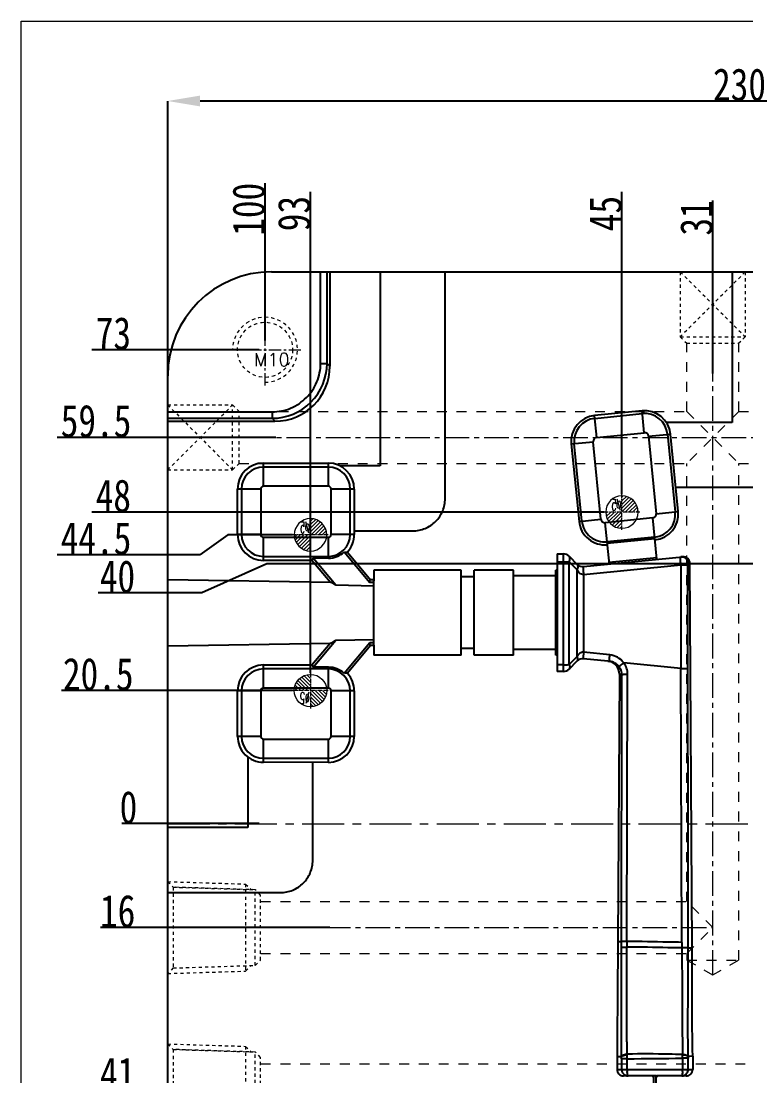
# Model space of a CAD drawing. Header units: millimetres. Extents: x 583 to 1942, y -5112 to 253.
# Drawn here: x 1013.5 to 1125.2, y -1788.3 to -1625.8 of the extents above; entities that cross this region are included whole.
import ezdxf

# ---------------------------------------------------------------- set-up
doc = ezdxf.new("R2010")
doc.units = ezdxf.units.MM
doc.header["$LTSCALE"] = 16.335
doc.header["$PDMODE"] = 3
doc.header["$PDSIZE"] = 0.3125
doc.linetypes.add('CENTER', pattern=[0.6, 0.375, -0.075, 0.075, -0.075])
doc.linetypes.add('HIDDEN', pattern=[0.2, 0.1, -0.1])
doc.layers.get('0').update_dxf_attribs({"linetype": 'CONTINUOUS'})
doc.layers.get('Defpoints').update_dxf_attribs({"linetype": 'CONTINUOUS'})
for name, color, linetype, lineweight in [('center', 1, 'CENTER', 9), ('cool', 153, 'HIDDEN', 9), ('epin', 13, 'CONTINUOUS', 9), ('screw', 33, 'CONTINUOUS', 13)]:
    doc.layers.add(name, color=color, linetype=linetype, lineweight=lineweight)
doc.layers.add('DEFAULT_2', color=8, linetype='HIDDEN')
doc.styles.get("Standard").update_dxf_attribs({"font": 'txt', "width": 0.8})
doc.styles.add('TXT', font='txt.shx', dxfattribs={"bigfont": 'gbcbig.shx'})
doc.styles.add('TXT05', font='txt.shx', dxfattribs={"width": 0.5, "bigfont": 'gbcbig.shx'})
doc.dimstyles.new('副本 11', dxfattribs={"dimtxt": 2.5, "dimasz": 2.5, "dimexe": 1.25, "dimexo": 0.625, "dimtad": 1, "dimdsep": 46, "dimtxsty": 'Standard', "dimcen": 2.5, "dimadec": 0, "dimazin": 0, "dimtfac": 1, "dimtmove": 0, "dimatfit": 3, "dimfxl": 0, "dimarcsym": 0})

# ---------------------------------------------------------------- blocks, each defined once
blk = doc.blocks.new('screw_m10_g')
at = {"layer": 'screw', "color": 1, "linetype": 'CENTER', "ltscale": 0.310989}
for p, q in [((0, -5.5), (0, 5.5)), ((-5.5, 0), (5.5, 0))]:
    blk.add_line(p, q, dxfattribs=at)
at = {"layer": 'screw', "linetype": 'HIDDEN', "ltscale": 0.310989}
blk.add_circle((0, 0), 4.25, dxfattribs=at)
at = {"layer": 'screw', "color": 92, "linetype": 'HIDDEN', "ltscale": 0.310989}
blk.add_arc((0, 0), 5, 270, 180, dxfattribs=at)
at = {"layer": 'screw', "color": 6, "style": 'TXT'}
blk.add_text('M10', height=2, dxfattribs=at).set_placement((-1.7, -2.5))
blk = doc.blocks.new('epin_ejp_5')
at = {"layer": 'epin'}
h = blk.add_hatch(dxfattribs=at)
h.set_pattern_fill('_ANSI31', color=123, scale=0.125, angle=90, style=0)
h.set_pattern_definition([(135, (-1062.761, -302.86763), (-0.280633, -0.280633), [])])
h.paths.add_polyline_path([(0, 2.5, 0.414214), (-2.5, 0), (0, 0)])
h.paths.add_polyline_path([(2.5, 0), (0, 0), (0, -2.5, 0.414214)])
at = {"layer": 'epin', "color": 1, "linetype": 'CENTER', "ltscale": 0.1}
for p, q in [((0, -2.75), (0, 2.75)), ((-2.75, 0), (2.75, 0))]:
    blk.add_line(p, q, dxfattribs=at)
at = {"layer": 'epin'}
blk.add_circle((0, 0), 2.5, dxfattribs=at)
at = {"layer": 'epin', "color": 6, "style": 'TXT05', "width": 0.5}
blk.add_text('%%c5', height=1.75, dxfattribs=at).set_placement((0.1, 0.25))
blk = doc.blocks.new('cool_jt_f12')
at = {"layer": 'cool', "ltscale": 0.3}
for p, q in [((0, 7.0785), (0.856, 6.2225)), ((0, 7.0785), (12, 6.7035)), ((12, 6.7035), (12.856, 5.8475)), ((12, 6.7035), (12, -6.7035)), ((0.856, 6.2225), (0.856, -6.2225)), ((13.5, 5.827375), (0.856, 6.2225)), ((0.856, 6.2225), (13.5, 5.827375)), ((14.327375, 5), (13.5, 5.827375)), ((13.5, -5.827375), (13.5, 5.827375)), ((14.327375, -5), (14.327375, 5)), ((0.856, -6.2225), (0, -7.0785)), ((0.856, -6.2225), (13.5, -5.827375)), ((12, -6.7035), (12.856, -5.8475)), ((13.5, -5.827375), (14.327375, -5)), ((0, -7.0785), (12, -6.7035))]:
    blk.add_line(p, q, dxfattribs=at)
blk = doc.blocks.new('8')
at = {"layer": 'cool', "ltscale": 0.932966}
blk.add_line((867.02, 868.75), (1068.36, 868.75), dxfattribs=at)
at = {"layer": 'cool', "color": 0, "ltscale": 0.932966}
blk.add_blockref('cool_jt_f12', (852.69, 864.75), dxfattribs=at)
blk = doc.blocks.new('cool_jt_g12')
at = {"layer": 'cool', "ltscale": 0.3}
for p, q in [((0, 5), (10, 5)), ((0, -5), (10, 5)), ((0, 5), (10, -5)), ((10, -5), (10, 5)), ((10, 5), (11, 4)), ((11, -4), (11, 4)), ((10, -5), (11, -4)), ((0, -5), (10, -5))]:
    blk.add_line(p, q, dxfattribs=at)
blk = doc.blocks.new('9')
at = {"layer": 'cool', "color": 1, "linetype": 'CENTER', "ltscale": 0.621977}
for p, q in [((1286.69, 882.45), (1286.69, 990.75)), ((1202.69, 965.25), (1432.69, 965.25)), ((1202.69, 889.75), (1286.69, 889.75))]:
    blk.add_line(p, q, dxfattribs=at)
at = {"layer": 'cool', "ltscale": 0.932966}
for p, q in [((1282.69, 969.25), (1282.69, 979.75)), ((1290.69, 969.25), (1290.69, 979.75)), ((1213.69, 969.25), (1282.69, 969.25)), ((1282.69, 969.25), (1290.69, 961.25)), ((1290.69, 969.25), (1282.69, 961.25)), ((1290.69, 969.25), (1344.69, 969.25)), ((1213.69, 961.25), (1282.69, 961.25)), ((1282.69, 893.75), (1282.69, 961.25)), ((1290.69, 961.25), (1344.69, 961.25)), ((1290.69, 884.75), (1290.69, 961.25)), ((1217.02, 893.75), (1282.69, 893.75)), ((1286.69, 889.75), (1282.69, 893.75)), ((1282.69, 885.75), (1286.69, 889.75)), ((1217.02, 885.75), (1282.69, 885.75)), ((1282.69, 885.75), (1282.69, 884.75)), ((1282.69, 884.75), (1290.69, 884.75)), ((1282.69, 884.75), (1286.69, 882.45)), ((1286.69, 882.45), (1290.69, 884.75))]:
    blk.add_line(p, q, dxfattribs=at)
at = {"layer": 'cool', "color": 0, "ltscale": 0.932966, "rotation": 270}
blk.add_blockref('cool_jt_g12', (1286.69, 990.75), dxfattribs=at)
at = {"layer": 'cool', "color": 0, "ltscale": 0.932966}
for name, p in [('cool_jt_g12', (1202.69, 965.25)), ('cool_jt_f12', (1202.69, 889.75))]:
    blk.add_blockref(name, p, dxfattribs=at)
blk = doc.blocks.new('*D127')
at = {"layer": 'Defpoints', "color": 0}
for p in [(1036.12, -1638.12), (1036.12, -1680.44), (1266.12, -1680.44)]:
    blk.add_point(p, dxfattribs=at)
at = {"layer": 'epin', "color": 4, "lineweight": -2}
for p, q in [((1036.12, -1680.44), (1036.12, -1638.12)), ((1261.12, -1638.12), (1041.12, -1638.12)), ((1266.12, -1680.44), (1266.12, -1638.12))]:
    blk.add_line(p, q, dxfattribs=at)
at = {"layer": 'epin', "color": 4}
for points in [[(1041.12, -1637.28), (1041.12, -1638.95), (1036.12, -1638.12)], [(1261.12, -1637.28), (1261.12, -1638.95), (1266.12, -1638.12)]]:
    blk.add_solid(points, dxfattribs=at)
at = {"layer": 'epin', "color": 6, "insert": (1124.24, -1635.62), "char_height": 5, "attachment_point": 5}
blk.add_mtext('230', dxfattribs=at)
blk = doc.blocks.new('*D147')
at = {"layer": 'Defpoints', "color": 0}
for p in [(1031.07, -1749.44), (1050.21, -1749.44), (1151.12, -1749.44)]:
    blk.add_point(p, dxfattribs=at)
at = {"layer": 'epin', "color": 4, "lineweight": -2}
blk.add_line((1050.21, -1749.44), (1029.07, -1749.44), dxfattribs=at)
at = {"layer": 'epin', "color": 6, "insert": (1030.07, -1746.94), "char_height": 5, "attachment_point": 5}
blk.add_mtext('0', dxfattribs=at)
blk = doc.blocks.new('*D148')
at = {"layer": 'Defpoints', "color": 0}
for p in [(1031.07, -1728.94), (1055.37, -1728.94), (1151.12, -1749.44)]:
    blk.add_point(p, dxfattribs=at)
at = {"layer": 'epin', "color": 4, "lineweight": -2}
blk.add_line((1055.37, -1728.94), (1019.74, -1728.94), dxfattribs=at)
at = {"layer": 'epin', "color": 6, "insert": (1025.41, -1726.44), "char_height": 5, "attachment_point": 5}
blk.add_mtext('20.5', dxfattribs=at)
blk = doc.blocks.new('*D149')
at = {"layer": 'Defpoints', "color": 0}
for p in [(1031.07, -1701.44), (1103.37, -1701.44), (1151.12, -1749.44)]:
    blk.add_point(p, dxfattribs=at)
at = {"layer": 'epin', "color": 4, "lineweight": -2}
blk.add_line((1103.37, -1701.44), (1024.41, -1701.44), dxfattribs=at)
at = {"layer": 'epin', "color": 6, "insert": (1027.74, -1698.94), "char_height": 5, "attachment_point": 5}
blk.add_mtext('48', dxfattribs=at)
blk = doc.blocks.new('*D150')
at = {"layer": 'Defpoints', "color": 0}
for p in [(1055.37, -1704.94), (1031.07, -1708.02), (1151.12, -1749.44)]:
    blk.add_point(p, dxfattribs=at)
at = {"layer": 'epin', "color": 4, "lineweight": -2}
for p, q in [((1045.37, -1704.94), (1041.07, -1708.02)), ((1055.37, -1704.94), (1045.37, -1704.94)), ((1041.07, -1708.02), (1019.07, -1708.02))]:
    blk.add_line(p, q, dxfattribs=at)
at = {"layer": 'epin', "color": 6, "insert": (1025.07, -1705.52), "char_height": 5, "attachment_point": 5}
blk.add_mtext('44.5', dxfattribs=at)
blk = doc.blocks.new('*D151')
at = {"layer": 'Defpoints', "color": 0}
for p in [(1031.07, -1689.94), (1052.76, -1689.94), (1151.12, -1749.44)]:
    blk.add_point(p, dxfattribs=at)
at = {"layer": 'epin', "color": 4, "lineweight": -2}
blk.add_line((1052.76, -1689.94), (1019.07, -1689.94), dxfattribs=at)
at = {"layer": 'epin', "color": 6, "insert": (1025.07, -1687.44), "char_height": 5, "attachment_point": 5}
blk.add_mtext('59.5', dxfattribs=at)
blk = doc.blocks.new('*D152')
at = {"layer": 'Defpoints', "color": 0}
for p in [(1031.07, -1676.44), (1050.21, -1676.44), (1151.12, -1749.44)]:
    blk.add_point(p, dxfattribs=at)
at = {"layer": 'epin', "color": 4, "lineweight": -2}
blk.add_line((1050.21, -1676.44), (1024.41, -1676.44), dxfattribs=at)
at = {"layer": 'epin', "color": 6, "insert": (1027.74, -1673.94), "char_height": 5, "attachment_point": 5}
blk.add_mtext('73', dxfattribs=at)
blk = doc.blocks.new('*D153')
at = {"layer": 'Defpoints', "color": 0}
for p in [(1151.12, -1749.44), (1031.07, -1765.44), (1061.11, -1765.44)]:
    blk.add_point(p, dxfattribs=at)
at = {"layer": 'epin', "color": 4, "lineweight": -2}
blk.add_line((1061.11, -1765.44), (1025.74, -1765.44), dxfattribs=at)
at = {"layer": 'epin', "color": 6, "insert": (1028.41, -1762.94), "char_height": 5, "attachment_point": 5}
blk.add_mtext('16', dxfattribs=at)
blk = doc.blocks.new('*D154')
at = {"layer": 'Defpoints', "color": 0}
for p in [(1151.12, -1749.44), (1031.07, -1790.44), (1060.29, -1790.44)]:
    blk.add_point(p, dxfattribs=at)
at = {"layer": 'epin', "color": 4, "lineweight": -2}
blk.add_line((1060.29, -1790.44), (1025.74, -1790.44), dxfattribs=at)
at = {"layer": 'epin', "color": 6, "insert": (1028.41, -1787.94), "char_height": 5, "attachment_point": 5}
blk.add_mtext('41', dxfattribs=at)
blk = doc.blocks.new('*D155')
at = {"layer": 'Defpoints', "color": 0}
for p in [(1151.12, -1749.44), (1031.07, -1801.94), (1108.37, -1801.94)]:
    blk.add_point(p, dxfattribs=at)
at = {"layer": 'epin', "color": 4, "lineweight": -2}
blk.add_line((1108.37, -1801.94), (1019.07, -1801.94), dxfattribs=at)
at = {"layer": 'epin', "color": 6, "insert": (1025.07, -1799.44), "char_height": 5, "attachment_point": 5}
blk.add_mtext('52.5', dxfattribs=at)
blk = doc.blocks.new('*D156')
at = {"layer": 'Defpoints', "color": 0}
for p in [(1151.12, -1749.44), (1031.07, -1822.44), (1050.21, -1822.44)]:
    blk.add_point(p, dxfattribs=at)
at = {"layer": 'epin', "color": 4, "lineweight": -2}
blk.add_line((1050.21, -1822.44), (1024.41, -1822.44), dxfattribs=at)
at = {"layer": 'epin', "color": 6, "insert": (1027.74, -1819.94), "char_height": 5, "attachment_point": 5}
blk.add_mtext('73', dxfattribs=at)
blk = doc.blocks.new('*D157')
at = {"layer": 'Defpoints', "color": 0}
for p in [(1151.12, -1749.44), (1111.12, -1804.69), (1111.12, -1839.02)]:
    blk.add_point(p, dxfattribs=at)
at = {"layer": 'epin', "color": 4, "lineweight": -2}
blk.add_line((1111.12, -1804.69), (1111.12, -1845.02), dxfattribs=at)
at = {"layer": 'epin', "color": 6, "insert": (1108.62, -1842.02), "char_height": 5, "attachment_point": 5, "rotation": 90}
blk.add_mtext('40', dxfattribs=at)
blk = doc.blocks.new('*D158')
at = {"layer": 'Defpoints', "color": 0}
for p in [(1151.12, -1749.44), (1051.12, -1822.44), (1051.12, -1839.02)]:
    blk.add_point(p, dxfattribs=at)
at = {"layer": 'epin', "color": 4, "lineweight": -2}
blk.add_line((1051.12, -1822.44), (1051.12, -1847.02), dxfattribs=at)
at = {"layer": 'epin', "color": 6, "insert": (1048.62, -1843.02), "char_height": 5, "attachment_point": 5, "rotation": 90}
blk.add_mtext('100', dxfattribs=at)
blk = doc.blocks.new('*D159')
at = {"layer": 'Defpoints', "color": 0}
for p in [(1120.12, -1658.8), (1120.12, -1680.09), (1151.12, -1749.44)]:
    blk.add_point(p, dxfattribs=at)
at = {"layer": 'epin', "color": 4, "lineweight": -2}
blk.add_line((1120.12, -1680.09), (1120.12, -1653.46), dxfattribs=at)
at = {"layer": 'epin', "color": 6, "insert": (1117.62, -1656.13), "char_height": 5, "attachment_point": 5, "rotation": 90}
blk.add_mtext('31', dxfattribs=at)
blk = doc.blocks.new('*D160')
at = {"layer": 'Defpoints', "color": 0}
for p in [(1106.12, -1658.8), (1106.12, -1698.69), (1151.12, -1749.44)]:
    blk.add_point(p, dxfattribs=at)
at = {"layer": 'epin', "color": 4, "lineweight": -2}
blk.add_line((1106.12, -1698.69), (1106.12, -1652.13), dxfattribs=at)
at = {"layer": 'epin', "color": 6, "insert": (1103.62, -1655.46), "char_height": 5, "attachment_point": 5, "rotation": 90}
blk.add_mtext('45', dxfattribs=at)
blk = doc.blocks.new('*D161')
at = {"layer": 'Defpoints', "color": 0}
for p in [(1058.12, -1658.8), (1058.12, -1726.19), (1151.12, -1749.44)]:
    blk.add_point(p, dxfattribs=at)
at = {"layer": 'epin', "color": 4, "lineweight": -2}
blk.add_line((1058.12, -1726.19), (1058.12, -1652.13), dxfattribs=at)
at = {"layer": 'epin', "color": 6, "insert": (1055.62, -1655.46), "char_height": 5, "attachment_point": 5, "rotation": 90}
blk.add_mtext('93', dxfattribs=at)
blk = doc.blocks.new('*D162')
at = {"layer": 'Defpoints', "color": 0}
for p in [(1051.12, -1658.8), (1051.12, -1675.03), (1151.12, -1749.44)]:
    blk.add_point(p, dxfattribs=at)
at = {"layer": 'epin', "color": 4, "lineweight": -2}
blk.add_line((1051.12, -1675.03), (1051.12, -1650.8), dxfattribs=at)
at = {"layer": 'epin', "color": 6, "insert": (1048.62, -1654.8), "char_height": 5, "attachment_point": 5, "rotation": 90}
blk.add_mtext('100', dxfattribs=at)
blk = doc.blocks.new('*D174')
at = {"layer": 'Defpoints', "color": 0}
for p in [(1131.37, -1709.44), (1031.38, -1713.9), (1151.12, -1749.44)]:
    blk.add_point(p, dxfattribs=at)
at = {"layer": 'epin', "color": 4, "lineweight": -2}
for p, q in [((1051.38, -1709.44), (1041.38, -1713.9)), ((1131.37, -1709.44), (1051.38, -1709.44)), ((1041.38, -1713.9), (1025.38, -1713.9))]:
    blk.add_line(p, q, dxfattribs=at)
at = {"layer": 'epin', "color": 6, "insert": (1028.38, -1711.4), "char_height": 5, "attachment_point": 5}
blk.add_mtext('40', dxfattribs=at)

msp = doc.modelspace()

# ---------------------------------------------------------------- linework, layer by layer
at = {"color": 7, "linetype": 'Continuous'}
for p, q in [((1052.117, -1664.442), (1250.117, -1664.442)), ((1059.676, -1678.529), (1059.676, -1664.442)), ((1060.672, -1678.529), (1060.672, -1664.442)), ((1061.117, -1664.442), (1061.117, -1678.974)), ((1068.874, -1664.442), (1068.874, -1694.341)), ((1078.874, -1699.341), (1078.874, -1664.442)), ((1123.085, -1664.442), (1123.085, -1687.63)), ((1059.676, -1678.529), (1060.672, -1678.529)), ((1060.672, -1678.529), (1061.117, -1678.974)), ((1036.117, -1818.442), (1036.117, -1680.442)), ((1036.117, -1686.001), (1052.204, -1686.001)), ((1052.204, -1686.001), (1052.204, -1686.997)), ((1109.219, -1685.834), (1101.895, -1686.566)), ((1102.233, -1689.948), (1101.895, -1686.566)), ((1101.939, -1687.008), (1109.263, -1686.276)), ((1109.557, -1689.216), (1109.219, -1685.834)), ((1036.117, -1686.997), (1052.204, -1686.997)), ((1036.117, -1687.442), (1052.649, -1687.442)), ((1052.204, -1686.997), (1052.649, -1687.442)), ((1123.085, -1687.63), (1112.955, -1687.63)), ((1102.233, -1689.948), (1109.557, -1689.216)), ((1110.215, -1689.754), (1113.586, -1689.417)), ((1110.215, -1689.754), (1111.409, -1701.695)), ((1113.154, -1689.46), (1114.349, -1701.401)), ((1114.791, -1701.356), (1113.586, -1689.417)), ((1098.313, -1690.944), (1101.695, -1690.606)), ((1098.313, -1690.944), (1099.507, -1702.885)), ((1099.949, -1702.84), (1098.755, -1690.9)), ((1102.889, -1702.547), (1101.695, -1690.606)), ((1050.877, -1697.465), (1050.877, -1693.89)), ((1050.877, -1693.89), (1060.877, -1693.89)), ((1060.877, -1694.511), (1050.877, -1694.511)), ((1060.877, -1697.465), (1060.877, -1693.89)), ((1068.874, -1694.341), (1062.699, -1694.341)), ((1046.877, -1704.89), (1046.877, -1697.89)), ((1050.452, -1697.89), (1046.877, -1697.89)), ((1047.497, -1697.89), (1047.497, -1704.89)), ((1050.452, -1697.89), (1050.452, -1704.89)), ((1060.877, -1697.465), (1050.877, -1697.465)), ((1061.301, -1704.89), (1061.301, -1697.89)), ((1064.866, -1697.89), (1061.301, -1697.89)), ((1064.256, -1704.89), (1064.256, -1697.89)), ((1064.866, -1697.89), (1064.877, -1704.89)), ((1114.408, -1697.63), (1128.085, -1697.63)), ((1099.507, -1702.885), (1102.889, -1702.547)), ((1110.871, -1702.352), (1103.547, -1703.085)), ((1111.507, -1708.72), (1110.871, -1702.352)), ((1111.409, -1701.695), (1114.791, -1701.356)), ((1064.866, -1704.341), (1073.874, -1704.341)), ((1104.183, -1709.452), (1103.547, -1703.085)), ((1050.452, -1704.89), (1046.877, -1704.89)), ((1050.877, -1708.89), (1050.877, -1705.314)), ((1050.877, -1705.314), (1060.877, -1705.314)), ((1060.877, -1708.537), (1060.877, -1705.314)), ((1064.877, -1704.89), (1061.301, -1704.89)), ((1111.164, -1705.292), (1103.841, -1706.025)), ((1103.861, -1706.232), (1111.185, -1705.5)), ((1063.327, -1707.591), (1067.261, -1712.28)), ((1063.806, -1707.614), (1067.377, -1711.869)), ((1050.877, -1708.269), (1060.877, -1708.269)), ((1058.349, -1708.89), (1050.877, -1708.89)), ((1058.349, -1708.89), (1058.514, -1708.537)), ((1061.171, -1712.252), (1058.349, -1708.89)), ((1062.021, -1712.716), (1058.514, -1708.537)), ((1060.877, -1708.537), (1058.514, -1708.537)), ((1096.117, -1707.897), (1096.117, -1725.987)), ((1096.117, -1707.897), (1097.125, -1707.897)), ((1096.117, -1709.103), (1097.978, -1709.103)), ((1097.125, -1725.987), (1097.125, -1707.897)), ((1097.978, -1708.25), (1099.23, -1709.503)), ((1097.978, -1724.923), (1097.978, -1709.103)), ((1097.978, -1709.103), (1099.23, -1710.356)), ((1100.203, -1709.85), (1115.487, -1708.322)), ((1104.153, -1709.153), (1111.477, -1708.421)), ((1116.316, -1709.347), (1116.592, -1709.316)), ((1116.931, -1768.581), (1116.592, -1709.316)), ((1067.877, -1710.409), (1067.877, -1711.869)), ((1081.344, -1710.409), (1067.877, -1710.409)), ((1081.344, -1723.474), (1081.344, -1710.409)), ((1083.354, -1723.474), (1083.354, -1710.409)), ((1089.384, -1710.409), (1083.354, -1710.409)), ((1089.384, -1723.474), (1089.384, -1710.409)), ((1095.916, -1723.474), (1095.916, -1710.409)), ((1096.117, -1710.409), (1095.916, -1710.409)), ((1099.23, -1723.67), (1099.23, -1710.356)), ((1100.203, -1711.05), (1115.199, -1709.55)), ((1115.199, -1709.55), (1116.301, -1709.549)), ((1115.199, -1709.55), (1115.219, -1725.535)), ((1116.351, -1768.568), (1116.301, -1709.549)), ((1036.117, -1711.815), (1061.171, -1712.252)), ((1067.877, -1712.28), (1067.261, -1712.28)), ((1067.877, -1711.869), (1067.377, -1711.869)), ((1067.877, -1721.968), (1067.877, -1712.053)), ((1083.354, -1711.414), (1081.344, -1711.414)), ((1095.916, -1711.264), (1089.384, -1711.264)), ((1100.203, -1711.05), (1100.203, -1723.034)), ((1067.877, -1712.83), (1062.021, -1712.716)), ((1036.117, -1722.069), (1061.171, -1721.632)), ((1058.349, -1724.994), (1061.171, -1721.632)), ((1058.514, -1725.347), (1062.021, -1721.167)), ((1062.021, -1721.167), (1067.877, -1721.054)), ((1067.261, -1721.604), (1063.327, -1726.292)), ((1067.377, -1722.015), (1063.806, -1726.27)), ((1067.877, -1721.604), (1067.261, -1721.604)), ((1067.877, -1722.015), (1067.377, -1722.015)), ((1067.877, -1722.015), (1067.877, -1723.474)), ((1081.344, -1723.474), (1067.877, -1723.474)), ((1083.354, -1722.469), (1081.344, -1722.469)), ((1089.384, -1723.474), (1083.354, -1723.474)), ((1095.916, -1722.62), (1089.384, -1722.62)), ((1096.117, -1723.474), (1095.916, -1723.474)), ((1099.23, -1723.67), (1097.978, -1724.923)), ((1104.24, -1723.437), (1100.203, -1723.034)), ((1050.877, -1728.569), (1050.877, -1724.994)), ((1050.877, -1724.994), (1058.349, -1724.994)), ((1060.877, -1725.615), (1050.877, -1725.615)), ((1058.349, -1724.994), (1058.514, -1725.347)), ((1060.877, -1725.347), (1058.514, -1725.347)), ((1060.877, -1728.569), (1060.877, -1725.347)), ((1097.125, -1724.982), (1096.117, -1724.982)), ((1097.978, -1725.634), (1099.23, -1724.381)), ((1103.941, -1724.408), (1100.203, -1724.034)), ((1115.219, -1725.535), (1106.399, -1724.653)), ((1115.349, -1767.722), (1115.219, -1725.535)), ((1097.125, -1725.987), (1096.117, -1725.987)), ((1105.751, -1726.42), (1105.488, -1767.57)), ((1106.095, -1726.446), (1105.751, -1726.42)), ((1106.063, -1768.455), (1106.096, -1726.446)), ((1106.86, -1767.6), (1106.992, -1726.445)), ((1060.877, -1728.569), (1050.877, -1728.569)), ((1046.877, -1735.994), (1046.877, -1728.994)), ((1050.452, -1728.994), (1046.877, -1728.994)), ((1047.497, -1728.994), (1047.497, -1735.994)), ((1050.452, -1728.994), (1050.452, -1735.994)), ((1061.301, -1735.994), (1061.301, -1728.994)), ((1064.877, -1728.994), (1061.301, -1728.994)), ((1064.256, -1735.994), (1064.256, -1728.994)), ((1064.877, -1728.994), (1064.877, -1735.994)), ((1050.452, -1735.994), (1046.877, -1735.994)), ((1050.877, -1739.983), (1050.877, -1736.419)), ((1050.877, -1736.419), (1060.877, -1736.419)), ((1060.877, -1739.994), (1060.877, -1736.419)), ((1064.877, -1735.994), (1061.301, -1735.994)), ((1048.478, -1739.182), (1048.478, -1750.057)), ((1050.877, -1739.373), (1060.877, -1739.373)), ((1060.877, -1739.994), (1050.877, -1739.983)), ((1058.478, -1755.057), (1058.478, -1739.983)), ((1048.478, -1750.057), (1036.117, -1750.057)), ((1036.117, -1760.057), (1053.478, -1760.057)), ((1105.487, -1767.568), (1106.064, -1767.578)), ((1116.351, -1768.568), (1116.268, -1768.566)), ((1116.351, -1768.568), (1116.931, -1768.582)), ((1105.371, -1785.286), (1105.371, -1787.292)), ((1105.371, -1785.289), (1106.068, -1785.332)), ((1105.372, -1785.289), (1106.068, -1785.231)), ((1106.076, -1785.651), (1106.076, -1787.292)), ((1106.936, -1785.651), (1106.076, -1785.651)), ((1106.936, -1787.292), (1106.936, -1785.651)), ((1115.464, -1785.57), (1115.464, -1787.292)), ((1116.323, -1785.57), (1115.464, -1785.57)), ((1116.323, -1787.292), (1116.323, -1785.57)), ((1117.029, -1785.325), (1116.329, -1785.282)), ((1117.028, -1785.28), (1117.029, -1787.292)), ((1105.371, -1787.292), (1117.029, -1787.292)), ((1110.919, -1788.297), (1106.376, -1788.297)), ((1110.919, -1788.487), (1110.919, -1788.297)), ((1111, -1788.297), (1110.981, -1792.96)), ((1111.4, -1788.297), (1111, -1788.297)), ((1111.419, -1792.96), (1111.4, -1788.297)), ((1111.48, -1788.297), (1111.48, -1788.487)), ((1116.024, -1788.297), (1111.48, -1788.297))]:
    msp.add_line(p, q, dxfattribs=at)
for centre, radius, start, end in [((1052.117, -1680.442), 16, 90, 180), ((1052.206, -1678.531), 8.466, 269.98988, 0.01012), ((1102.293, -1690.546), 4, 95.71059, 185.71059), ((1109.616, -1689.814), 3.99, 5.71342, 95.71059), ((1109.617, -1689.814), 3.555, 5.71059, 95.71059), ((1102.293, -1690.546), 3.555, 95.71059, 185.71059), ((1109.617, -1689.814), 0.601, 5.71059, 95.71059), ((1102.293, -1690.546), 0.601, 95.71059, 185.71059), ((1050.877, -1697.89), 4, 90, 180), ((1050.877, -1697.89), 3.379, 90, 180), ((1060.877, -1697.89), 3.989, 0, 90), ((1060.877, -1697.89), 3.379, 0, 90), ((1050.877, -1697.89), 0.425, 90, 180), ((1060.877, -1697.89), 0.425, 0, 90), ((1103.487, -1702.487), 3.555, 185.71059, 275.71059), ((1103.487, -1702.487), 0.601, 185.71059, 275.71059), ((1110.811, -1701.754), 0.601, 275.71059, 5.71059), ((1110.811, -1701.754), 3.555, 275.71059, 5.71059), ((1110.811, -1701.754), 4, 275.71059, 5.71059), ((1103.487, -1702.487), 4, 185.71059, 275.71059), ((1050.877, -1704.89), 4, 180, 270), ((1050.877, -1704.89), 3.379, 180, 270), ((1050.877, -1704.89), 0.425, 180, 270), ((1060.877, -1704.89), 3.379, 270, 0), ((1060.877, -1704.89), 0.425, 270, 0), ((1060.877, -1704.89), 4, 317.0801, 0), ((1060.877, -1704.89), 3.647, 270, 312.20566), ((1064.087, -1696.343), 11.274, 266.13108, 268.56803), ((1097.125, -1709.103), 1.206, 45, 90), ((1115.312, -1709.346), 1.002, 37.398, 95.6542), ((1115.587, -1709.322), 1.005, 0.34022, 95.71054), ((1115.303, -1709.35), 1.013, 0.15853, 19.05048), ((1100.083, -1708.65), 1.206, 225, 275.71059), ((1113.64, -1724.365), 9.446, 174.36681, 176.29372), ((1050.877, -1728.994), 4, 90, 180), ((1050.877, -1728.994), 3.379, 90, 180), ((1060.877, -1728.994), 3.647, 47.79434, 90), ((1060.877, -1728.994), 3.379, 0, 90), ((1100.083, -1725.234), 1.206, 84.28941, 135.00092), ((1103.741, -1726.408), 2.01, 359.63277, 84.28932), ((1103.985, -1726.455), 3.012, 36.74223, 37.49911), ((1104.012, -1726.437), 2.98, 359.84825, 36.76603), ((1064.087, -1737.54), 11.274, 91.43197, 93.86892), ((1060.877, -1728.994), 4, 0, 42.9199), ((1097.125, -1724.781), 1.206, 270, 315), ((1106.624, -2018.19), 291.745, 89.92767, 90.06562), ((1050.877, -1728.994), 0.425, 90, 180), ((1060.877, -1728.994), 0.425, 0, 90), ((1050.876, -1735.995), 3.988, 180, 270.00481), ((1050.877, -1735.994), 3.379, 180, 270), ((1050.877, -1735.994), 0.425, 180, 270), ((1060.877, -1735.994), 4, 270, 0), ((1060.877, -1735.994), 3.379, 270, 0), ((1060.877, -1735.994), 0.425, 270, 0), ((1115.367, -1825.792), 57.232, 89.09848, 90.01474), ((1108.212, -1785.282), 2.145, 179.05591, 181.34493), ((1099.385, -1785.647), 6.691, 359.9679, 2.69847), ((1110.775, -1784.992), 3.842, 179.26835, 180.31401), ((833.225, -1786.518), 273.712, 0.18154, 0.315), ((1096.658, -253.057), 1532.628, 270.384225, 270.703053), ((1123.081, -1785.567), 6.757, 177.58324, 180.024), ((1106.376, -1787.292), 1.005, 179.98836, 270.00002), ((1107.097, -1787.291), 1.021, 180.05956, 197.77121), ((1114.026, -1787.295), 7.09, 179.97098, 182.47107), ((1108.376, -1787.296), 7.087, 357.51911, 0.0299), ((1116.024, -1787.292), 1.005, 269.99998, 0.01166), ((1115.311, -1787.292), 1.013, 324.34912, 359.94132)]:
    msp.add_arc(centre, radius, start, end, dxfattribs=at)
for centre, major_axis, ratio, start_param, end_param in [((1052.585, -1678.909), (6.056, -6.056), 0.9924325, -0.7816001, 0.7816001), ((1065.045, -1716.874), (-3.975, 4.592), 0.1333154, -0.5669537, -0.1189766), ((1071.633, -1716.942), (-4.362, 5.039), 0.1333301, 6.1682743, 6.5735406), ((1065.045, -1717.01), (3.975, 4.592), 0.1333154, -3.022616, -2.574639), ((1071.633, -1716.942), (4.362, 5.039), 0.1333301, -3.4319479, -3.0266817)]:
    msp.add_ellipse(centre, major_axis=major_axis, ratio=ratio, start_param=start_param, end_param=end_param, dxfattribs=at)
for points, knots in [([(1052.204, -1686.001), (1053.176, -1686.001), (1055.142, -1685.615), (1057.628, -1683.954), (1059.289, -1681.467), (1059.676, -1679.502), (1059.676, -1678.529)], [0, 0, 0, 0, 0.2499817, 0.4999333, 0.7499038, 1, 1, 1, 1]), ([(1097.978, -1709.103), (1098.018, -1709.021), (1098.082, -1708.861), (1098.121, -1708.622), (1098.092, -1708.409), (1098.021, -1708.294), (1097.978, -1708.25)], [0, 0, 0, 0, 0.3020114, 0.5671693, 0.7956576, 1, 1, 1, 1]), ([(1115.162, -1708.848), (1115.162, -1708.779), (1115.161, -1708.659), (1115.17, -1708.498), (1115.181, -1708.41), (1115.199, -1708.35), (1115.213, -1708.349)], [0, 0, 0, 0, 0.4076293, 0.7180209, 0.9160151, 1, 1, 1, 1]), ([(1115.199, -1709.55), (1115.194, -1709.488), (1115.176, -1709.254), (1115.165, -1709.02), (1115.162, -1708.848)], [0, 0, 0, 0, 0.2659861, 1, 1, 1, 1]), ([(1116.301, -1709.549), (1116.301, -1709.524), (1116.302, -1709.478), (1116.303, -1709.413), (1116.311, -1709.379), (1116.31, -1709.348), (1116.316, -1709.347)], [0, 0, 0, 0, 0.3726869, 0.6894723, 0.9110497, 1, 1, 1, 1]), ([(1099.23, -1710.356), (1099.272, -1710.271), (1099.336, -1710.105), (1099.385, -1709.81), (1099.317, -1709.59), (1099.23, -1709.503)], [0, 0, 0, 0, 0.3145327, 0.5891618, 1, 1, 1, 1]), ([(1100.203, -1711.05), (1100.095, -1711.075), (1099.864, -1711.05), (1099.588, -1710.87), (1099.382, -1710.627), (1099.276, -1710.448), (1099.23, -1710.356)], [0, 0, 0, 0, 0.2596453, 0.5128949, 0.7586868, 1, 1, 1, 1]), ([(1100.203, -1709.85), (1100.193, -1709.851), (1100.176, -1709.89), (1100.166, -1709.954), (1100.156, -1710.068), (1100.152, -1710.288), (1100.167, -1710.622), (1100.189, -1710.903), (1100.203, -1711.05)], [0, 0, 0, 0, 0.0257642, 0.0835656, 0.1753307, 0.3005778, 0.6333187, 1, 1, 1, 1]), ([(1100.203, -1723.034), (1100.105, -1723.016), (1099.896, -1723.032), (1099.522, -1723.222), (1099.331, -1723.487), (1099.23, -1723.67)], [0, 0, 0, 0, 0.242333, 0.490823, 1, 1, 1, 1]), ([(1099.23, -1724.381), (1099.309, -1724.303), (1099.361, -1724.107), (1099.313, -1723.863), (1099.262, -1723.734), (1099.23, -1723.67)], [0, 0, 0, 0, 0.4453946, 0.7145441, 1, 1, 1, 1]), ([(1100.203, -1723.034), (1100.191, -1723.156), (1100.173, -1723.39), (1100.161, -1723.668), (1100.164, -1723.851), (1100.172, -1723.947), (1100.181, -1724), (1100.195, -1724.033), (1100.203, -1724.034)], [0, 0, 0, 0, 0.3655909, 0.6981836, 0.8237308, 0.9159099, 0.974076, 1, 1, 1, 1]), ([(1104.2, -1724.034), (1104.201, -1724.012), (1104.204, -1723.918), (1104.209, -1723.825), (1104.214, -1723.754)], [0, 0, 0, 0, 0.2363366, 1, 1, 1, 1]), ([(1106.375, -1724.622), (1106.121, -1724.292), (1105.472, -1723.732), (1104.653, -1723.479), (1104.24, -1723.437)], [0, 0, 0, 0, 0.5003754, 1, 1, 1, 1]), ([(1097.125, -1724.982), (1097.204, -1724.982), (1097.488, -1724.977), (1097.774, -1724.957), (1097.978, -1724.923)], [0, 0, 0, 0, 0.2756474, 1, 1, 1, 1]), ([(1097.978, -1724.923), (1098.01, -1724.987), (1098.061, -1725.116), (1098.108, -1725.36), (1098.056, -1725.555), (1097.978, -1725.634)], [0, 0, 0, 0, 0.2854723, 0.5546257, 1, 1, 1, 1]), ([(1104.24, -1724.437), (1104.229, -1724.436), (1104.214, -1724.389), (1104.204, -1724.32), (1104.198, -1724.189), (1104.199, -1724.091), (1104.2, -1724.034)], [0, 0, 0, 0, 0.0815845, 0.2744948, 0.5821416, 1, 1, 1, 1]), ([(1105.693, -1725.25), (1105.522, -1725.023), (1105.078, -1724.643), (1104.522, -1724.466), (1104.24, -1724.437)], [0, 0, 0, 0, 0.4998332, 1, 1, 1, 1]), ([(1106.399, -1724.653), (1106.308, -1724.722), (1106.14, -1724.852), (1105.943, -1725.01), (1105.817, -1725.119), (1105.754, -1725.177), (1105.715, -1725.218), (1105.695, -1725.24), (1105.693, -1725.25)], [0, 0, 0, 0, 0.3667353, 0.6912848, 0.8147726, 0.9076031, 0.9693456, 1, 1, 1, 1]), ([(1115.219, -1725.535), (1115.349, -1725.536), (1115.716, -1725.536), (1116.083, -1725.535), (1116.319, -1725.535)], [0, 0, 0, 0, 0.3557817, 1, 1, 1, 1]), ([(1106.095, -1726.446), (1106.103, -1726.445), (1106.167, -1726.445), (1106.232, -1726.445), (1106.289, -1726.445)], [0, 0, 0, 0, 0.1124926, 1, 1, 1, 1]), ([(1105.488, -1767.57), (1105.478, -1769.08), (1105.441, -1774.985), (1105.402, -1780.89), (1105.372, -1785.286)], [0, 0, 0, 0, 0.2556111, 1, 1, 1, 1]), ([(1106.16, -1767.608), (1106.149, -1767.608), (1106.118, -1767.608), (1106.078, -1767.61), (1106.064, -1767.627)], [0, 0, 0, 0, 0.3294816, 1, 1, 1, 1]), ([(1106.86, -1767.6), (1106.723, -1767.601), (1106.49, -1767.6), (1106.257, -1767.607), (1106.16, -1767.608)], [0, 0, 0, 0, 0.5868237, 1, 1, 1, 1]), ([(1115.349, -1767.722), (1114.638, -1767.717), (1111.808, -1767.675), (1108.978, -1767.592), (1106.86, -1767.591)], [0, 0, 0, 0, 0.2514722, 1, 1, 1, 1]), ([(1106.068, -1785.231), (1106.067, -1783.873), (1106.063, -1778.281), (1106.061, -1772.689), (1106.063, -1768.456)], [0, 0, 0, 0, 0.2429088, 1, 1, 1, 1]), ([(1106.063, -1768.455), (1106.154, -1768.446), (1106.419, -1768.447), (1106.684, -1768.442), (1106.858, -1768.441)], [0, 0, 0, 0, 0.3430056, 1, 1, 1, 1]), ([(1106.933, -1784.943), (1106.929, -1784.614), (1106.913, -1783.951), (1106.895, -1782.617), (1106.871, -1780.243), (1106.857, -1775.404), (1106.854, -1771.238), (1106.858, -1768.441)], [0, 0, 0, 0, 0.0599612, 0.1204192, 0.2426795, 0.4915338, 1, 1, 1, 1]), ([(1115.353, -1768.559), (1114.641, -1768.559), (1111.809, -1768.535), (1108.978, -1768.453), (1106.858, -1768.441)], [0, 0, 0, 0, 0.2514489, 1, 1, 1, 1]), ([(1115.353, -1768.559), (1115.365, -1769.947), (1115.397, -1775.429), (1115.402, -1780.911), (1115.46, -1785.005)], [0, 0, 0, 0, 0.2531717, 1, 1, 1, 1]), ([(1116.329, -1785.282), (1116.263, -1781.111), (1116.326, -1775.539), (1116.352, -1769.968), (1116.351, -1768.568)], [0, 0, 0, 0, 0.7485976, 1, 1, 1, 1]), ([(1106.068, -1785.249), (1106.108, -1785.137), (1106.442, -1784.981), (1106.738, -1784.954), (1106.933, -1784.943)], [0, 0, 0, 0, 0.3795687, 1, 1, 1, 1]), ([(1106.068, -1785.332), (1106.085, -1785.289), (1106.179, -1785.205), (1106.465, -1785.075), (1106.736, -1785.03), (1106.933, -1785.013)], [0, 0, 0, 0, 0.1469569, 0.3747801, 1, 1, 1, 1]), ([(1115.46, -1785.005), (1114.752, -1784.988), (1111.91, -1784.919), (1109.066, -1784.882), (1106.933, -1784.943)], [0, 0, 0, 0, 0.2493861, 1, 1, 1, 1]), ([(1116.333, -1785.333), (1116.323, -1785.292), (1116.215, -1785.218), (1116.014, -1785.146), (1115.724, -1785.091), (1115.51, -1785.07), (1115.398, -1785.064)], [0, 0, 0, 0, 0.1252807, 0.3507349, 0.6622261, 1, 1, 1, 1]), ([(1115.4, -1785.021), (1115.512, -1784.996), (1115.686, -1784.982), (1115.897, -1785.035), (1116.031, -1785.083), (1116.147, -1785.106), (1116.273, -1785.142), (1116.323, -1785.229), (1116.335, -1785.284)], [0, 0, 0, 0, 0.334653, 0.490526, 0.6304076, 0.7457575, 0.8379454, 1, 1, 1, 1]), ([(1106.124, -1787.602), (1106.172, -1787.751), (1106.34, -1788.029), (1106.616, -1788.199), (1106.764, -1788.248)], [0, 0, 0, 0, 0.5010638, 1, 1, 1, 1]), ([(1106.961, -1787.882), (1106.959, -1787.86), (1106.951, -1787.767), (1106.945, -1787.673), (1106.942, -1787.601)], [0, 0, 0, 0, 0.2345075, 1, 1, 1, 1]), ([(1107.071, -1788.297), (1107.057, -1788.297), (1107.027, -1788.253), (1107.005, -1788.174), (1106.979, -1788.042), (1106.967, -1787.94), (1106.961, -1787.882)], [0, 0, 0, 0, 0.0962003, 0.2950866, 0.6008522, 1, 1, 1, 1]), ([(1115.328, -1788.297), (1115.483, -1788.297), (1115.798, -1788.221), (1116.043, -1788.008), (1116.134, -1787.882)], [0, 0, 0, 0, 0.499186, 1, 1, 1, 1]), ([(1115.457, -1787.602), (1115.451, -1787.736), (1115.433, -1787.952), (1115.402, -1788.17), (1115.37, -1788.248)], [0, 0, 0, 0, 0.6152353, 1, 1, 1, 1])]:
    msp.add_open_spline(points, degree=3, knots=knots, dxfattribs=at)
for points in [[(1073.874, -1704.341), (1074.524, -1704.34), (1075.839, -1704.081), (1077.501, -1702.968), (1078.614, -1701.306), (1078.873, -1699.991), (1078.874, -1699.341)], [(1116.26, -1709.02), (1116.225, -1708.919), (1116.173, -1708.822), (1116.108, -1708.737)], [(1106.049, -1726.026), (1105.988, -1725.748), (1105.864, -1725.477), (1105.693, -1725.25)], [(1106.095, -1726.446), (1106.096, -1726.305), (1106.08, -1726.164), (1106.049, -1726.026)], [(1053.478, -1760.057), (1054.129, -1760.056), (1055.443, -1759.797), (1057.105, -1758.684), (1058.219, -1757.022), (1058.477, -1755.707), (1058.478, -1755.057)], [(1106.86, -1767.6), (1106.859, -1767.881), (1106.859, -1768.161), (1106.858, -1768.441)], [(1115.349, -1767.722), (1115.351, -1768.001), (1115.35, -1768.28), (1115.353, -1768.559)], [(1117.028, -1785.28), (1116.895, -1779.715), (1116.964, -1774.147), (1116.931, -1768.581)], [(1115.464, -1785.57), (1115.463, -1785.403), (1115.462, -1785.235), (1115.461, -1785.068)]]:
    msp.add_open_spline(points, degree=3, dxfattribs=at)
at = {"layer": 'center', "color": 1, "linetype": 'CENTER', "ltscale": 1.057361}
msp.add_line((1036.117, -1749.442), (1266.117, -1749.442), dxfattribs=at)
at = {"layer": 'DEFAULT_2', "color": 8, "linetype": 'HIDDEN'}
for p, q in [((1067.877, -1711.869), (1067.877, -1712.053)), ((1067.877, -1721.968), (1067.877, -1722.015)), ((1103.941, -1724.408), (1104.24, -1724.437)), ((1110.919, -1788.297), (1110.987, -1788.297)), ((1111.4, -1788.297), (1111.48, -1788.297))]:
    msp.add_line(p, q, dxfattribs=at)
msp.add_arc((1107.073, -1787.302), 0.995, 251.91466, 269.92884, dxfattribs=at)
msp.add_open_spline([(1115.37, -1788.248), (1115.367, -1788.255), (1115.358, -1788.274), (1115.342, -1788.297), (1115.328, -1788.297)], degree=3, knots=[0, 0, 0, 0, 0.3603618, 1, 1, 1, 1], dxfattribs=at)
at = {"layer": 'epin', "color": 0}
msp.add_lwpolyline([(1389.041, -1876.384), (1013.522, -1876.384), (1013.522, -1625.809), (1389.041, -1625.809)], close=True, dxfattribs=at)

# ---------------------------------------------------------------- block references
for name, p in [('9', (-166.573, -2655.197)), ('8', (183.427, -2655.197))]:
    msp.add_blockref(name, p, dxfattribs=at)
at = {"layer": 'epin', "xscale": -1}
for p in [(1106.117, -1701.442), (1058.117, -1704.942)]:
    msp.add_blockref('epin_ejp_5', p, dxfattribs=at)
at = {"layer": 'epin', "rotation": 180}
msp.add_blockref('epin_ejp_5', (1058.117, -1728.942), dxfattribs=at)
at = {"layer": 'screw'}
msp.add_blockref('screw_m10_g', (1051.117, -1676.442), dxfattribs=at)

# ---------------------------------------------------------------- dimensions: what is measured, and where the dimension line sits
at = {"layer": 'epin', "color": 0}
dim = msp.add_linear_dim(base=(1036.117, -1638.118), p1=(1266.117, -1680.442), p2=(1036.117, -1680.442), dimstyle='副本 11', override={"dimtxt": 5, "dimasz": 5, "dimexe": 0, "dimexo": 0, "dimgap": 0, "dimcen": 0, "dimclrd": 4, "dimclre": 4, "dimclrt": 6, "dimtofl": 0}, dxfattribs=at)
dim.commit()
dim.dimension.update_dxf_attribs({"geometry": '*D127', "text_midpoint": (1124.236, -1638.118), "dimtype": 160})
for feature_location, offset, dtype, origin, picture, middle in [((1051.117, -1675.028), (0, 16.232), 1, (1151.117, -1749.442), '*D162', (1048.617, -1654.796)), ((1058.117, -1726.192), (0, 67.396), 1, (1151.117, -1749.442), '*D161', (1055.617, -1655.463)), ((1106.117, -1698.692), (0, 39.896), 1, (1151.117, -1749.442), '*D160', (1103.617, -1655.463)), ((1120.117, -1680.086), (0, 21.291), 1, (1151.117, -1749.442), '*D159', (1117.617, -1656.129)), ((1050.208, -1676.442), (-19.133, 0), 0, (1151.117, -1749.442), '*D152', (1027.741, -1673.942)), ((1052.763, -1689.942), (-21.688, 0), 0, (1151.117, -1749.442), '*D151', (1025.075, -1687.442)), ((1103.367, -1701.442), (-72.292, 0), 0, (1151.117, -1749.442), '*D149', (1027.741, -1698.942)), ((1055.367, -1704.942), (-24.292, -3.076), 0, (1151.117, -1749.442), '*D150', (1025.075, -1705.518)), ((1131.367, -1709.442), (-99.992, -4.456), 0, (1151.117, -1749.442), '*D174', (1028.375, -1711.398)), ((1055.367, -1728.942), (-24.292, 0), 0, (1151.117, -1749.442), '*D148', (1025.408, -1726.442)), ((1050.207692462, -1749.441839879), (-19.132985818, 0), 0, (1151.117013503, -1749.441839879), '*D147', (1030.074706644, -1746.941839879)), ((1108.367, -1801.942), (-77.292, 0), 0, (1151.117, -1749.442), '*D155', (1025.075, -1799.442)), ((1050.208, -1822.442), (-19.133, 0), 0, (1151.117, -1749.442), '*D156', (1027.741, -1819.942)), ((1061.113, -1765.442), (-30.039, 0), 0, (1151.117, -1749.442), '*D153', (1028.408, -1762.942)), ((1060.291, -1790.442), (-29.216, 0), 0, (1151.117, -1749.442), '*D154', (1028.408, -1787.942)), ((1051.117, -1822.442), (0, -16.575), 1, (1151.117, -1749.442), '*D158', (1048.617, -1843.017)), ((1111.117, -1804.692), (0, -34.325), 1, (1151.117, -1749.442), '*D157', (1108.617, -1842.017))]:
    dim = msp.add_ordinate_dim(feature_location=feature_location, offset=offset, dtype=dtype, origin=origin, dimstyle='副本 11', override={"dimtxt": 5, "dimasz": 5, "dimexe": 0, "dimexo": 0, "dimgap": 0, "dimcen": 0, "dimclrd": 4, "dimclre": 4, "dimclrt": 6, "dimtofl": 0}, dxfattribs=at)
    dim.commit()
    dim.dimension.update_dxf_attribs({"geometry": picture, "text_midpoint": middle})

doc.saveas('drawing.dxf')
